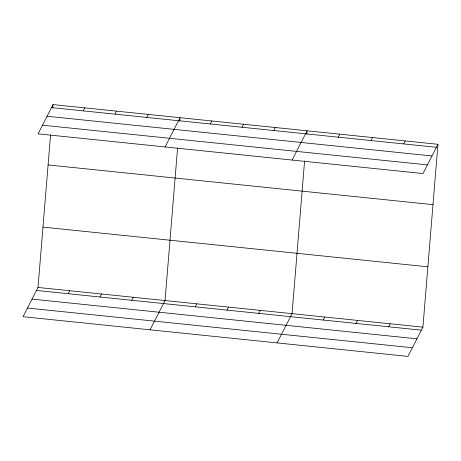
<?xml version="1.0" encoding="UTF-8"?>
<svg xmlns="http://www.w3.org/2000/svg" width="461" height="461" viewBox="0 0 461 461"><rect width="100%" height="100%" fill="white"/><g stroke="black" fill="none" stroke-linecap="round" stroke-linejoin="round"><path stroke-width="0.69" d="M437.95 144.299L422.985 173.549L38.079 133.846L53.044 104.595L437.95 144.299L422.921 327.154L407.956 356.405L23.05 316.701L38.015 287.451L50.566 134.768M52.756 108.105L53.044 104.595M177.583 147.872L165.038 300.555L150.067 329.799M179.773 121.208L180.061 117.699L165.096 146.95M304.6 160.97L292.055 313.659L277.09 342.903M306.796 134.307L307.084 130.803L292.113 160.048M83.262 110.876L84.795 107.874M115.014 114.149L116.552 111.147M146.771 117.428L148.309 114.426M68.234 293.732L69.772 290.73M99.991 297.005L101.524 294.003M210.279 123.974L211.818 120.972M131.742 300.278L133.281 297.276M242.037 127.253L243.569 124.251M273.788 130.526L275.326 127.524M195.257 306.83L196.789 303.828M227.008 310.109L228.547 307.107M338.265 137.176L339.797 134.174M258.765 313.382L260.298 310.38M370.978 140.553L372.517 137.551M403.698 143.93L405.231 140.928M323.236 320.032L324.775 317.03M355.955 323.409L357.488 320.407M388.669 326.78L390.208 323.783M51.505 107.597L436.411 147.301M47.074 116.258L431.98 155.962M42.51 125.185L427.416 164.888M48.082 164.94L432.988 204.644M42.977 227.112L427.883 266.815M38.015 287.451L422.921 327.154M36.482 290.453L421.389 330.157M32.051 299.114L416.957 338.818M27.481 308.04L412.388 347.744"/></g></svg>
